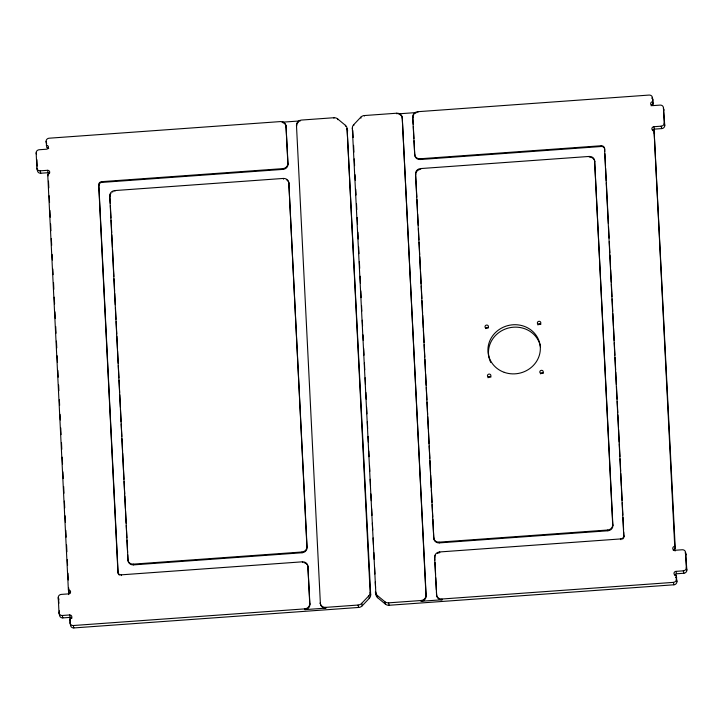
<?xml version="1.0" encoding="UTF-8"?>
<svg xmlns="http://www.w3.org/2000/svg" width="723" height="723" viewBox="0 0 723 723"><rect width="100%" height="100%" fill="white"/><g stroke="black" fill="none" stroke-linecap="round" stroke-linejoin="round"><path stroke-width="1.08" d="M604.799 151.459L604.681 149.209A3.154 2.937 -12.6 0 0 601.4 146.489L420.226 159.512A5.26 4.898 -12.6 0 1 414.74 154.993L412.725 116.981A5.26 4.898 -12.6 0 1 417.713 111.704L649.155 95.065A3.154 2.937 -12.6 0 1 652.444 97.786L652.643 101.699A2.106 1.961 -12.6 0 0 650.646 103.814A2.106 1.961 -12.6 0 0 652.833 105.621L660.171 105.097A3.154 2.937 -12.6 0 1 663.452 107.817L664.211 123.009A3.154 2.937 -12.6 0 1 661.211 126.182L653.881 126.706A2.106 1.961 -12.6 0 0 651.884 128.821A2.106 1.961 -12.6 0 0 654.08 130.628L674.74 546.362A2.106 1.961 -12.6 0 0 672.742 548.477A2.106 1.961 -12.6 0 0 674.939 550.284L682.268 549.76A3.154 2.937 -12.6 0 1 685.558 552.471L686.308 567.672A3.154 2.937 -12.6 0 1 683.316 570.836L675.987 571.369A2.106 1.961 -12.6 0 0 673.99 573.475A2.106 1.961 -12.6 0 0 676.177 575.291L676.909 581.626A3.154 2.937 -12.6 0 1 673.917 584.79L389.137 605.268A5.26 4.898 -12.6 0 1 385.368 604.094L377.614 597.695A5.26 4.898 -12.6 0 1 375.906 594.342L352.327 128.287A5.26 4.898 -12.6 0 1 353.692 124.708L360.75 117.243A5.26 4.898 -12.6 0 1 364.383 115.544L396.773 113.213A5.26 4.898 -12.6 0 1 402.25 117.741L426.145 595.987A5.26 4.898 -12.6 0 1 421.157 601.265L420.994 600.524A5.26 4.898 -12.6 0 0 425.983 595.246L402.25 117.741M320.379 603.597L320.208 602.846A5.26 4.898 -12.6 0 0 325.693 607.374L358.084 605.043A5.26 4.898 -12.6 0 0 361.708 603.344L368.775 595.879A5.26 4.898 -12.6 0 0 370.131 592.3L347.094 128.658A5.26 4.898 -12.6 0 0 345.386 125.305L337.632 118.906A5.26 4.898 -12.6 0 0 333.863 117.732L301.473 120.063A5.26 4.898 -12.6 0 0 296.475 125.341L320.379 603.597A5.26 4.898 -12.6 0 0 325.856 608.115L304.907 609.625L304.745 608.883A5.26 4.898 -12.6 0 0 309.733 603.597L307.89 566.344A5.26 4.898 -12.6 0 0 302.404 561.816L121.229 574.839A3.154 2.937 -12.6 0 1 117.939 572.128L98.699 184.826A3.154 2.937 -12.6 0 1 101.69 181.663L282.865 168.631A5.26 4.898 -12.6 0 0 287.853 163.353L286.01 126.091A5.26 4.898 -12.6 0 0 280.524 121.572L49.083 138.21A3.154 2.937 -12.6 0 0 46.091 141.374L46.823 147.709A2.106 1.961 -12.6 0 1 48.739 148.64M46.281 145.296A2.106 1.961 -12.6 0 1 48.477 147.112A2.106 1.961 -12.6 0 1 46.48 149.218L39.15 149.751A3.154 2.937 -12.6 0 0 36.15 152.915L36.909 168.116A3.154 2.937 -12.6 0 0 40.19 170.827L47.528 170.303A2.106 1.961 -12.6 0 1 49.715 172.11A2.106 1.961 -12.6 0 1 47.718 174.225L68.378 589.959A2.106 1.961 -12.6 0 1 70.574 591.766A2.106 1.961 -12.6 0 1 68.577 593.881L61.247 594.405A3.154 2.937 -12.6 0 0 58.247 597.578L59.006 612.77A3.154 2.937 -12.6 0 0 62.295 615.49L69.625 614.957A2.106 1.961 -12.6 0 1 71.812 616.773A2.106 1.961 -12.6 0 1 69.815 618.879L70.556 625.214A3.154 2.937 -12.6 0 0 73.845 627.935L358.617 607.456A5.26 4.898 -12.6 0 0 362.25 605.757L369.308 598.292A5.26 4.898 -12.6 0 0 370.673 594.713L347.094 128.658M282.783 122.16L300.325 120.904M398.246 113.863L415.788 112.598M36.909 168.116L37.442 170.529A3.154 2.937 -12.6 0 0 40.732 173.24L48.061 172.716A2.106 1.961 -12.6 0 1 49.571 173.186M652.48 130.691A2.106 1.961 -12.6 0 1 654.423 129.119L661.753 128.595A3.154 2.937 -12.6 0 0 664.753 125.422L663.452 107.817M414.577 154.243A5.26 4.898 -12.6 0 0 420.054 158.771L601.229 145.748A3.154 2.937 -12.6 0 1 604.518 148.459L604.681 149.209M119.385 575.074A3.154 2.937 -12.6 0 1 118.111 572.869L98.861 185.576A3.154 2.937 -12.6 0 1 101.853 182.404L283.027 169.381A5.26 4.898 -12.6 0 0 288.025 164.103L286.01 126.091M114.74 190.565L283.353 178.436A5.26 4.898 -12.6 0 1 288.829 182.964L307.076 547.474A5.26 4.898 -12.6 0 1 302.087 552.752L133.475 564.88A5.26 4.898 -12.6 0 1 127.998 560.352L109.751 195.843A5.26 4.898 -12.6 0 1 114.74 190.565L114.912 191.306M420.542 168.576L589.146 156.448A5.26 4.898 -12.6 0 1 594.631 160.976L612.878 525.494A5.26 4.898 -12.6 0 1 607.88 530.772L439.277 542.892A5.26 4.898 -12.6 0 1 433.791 538.364L415.553 173.854A5.26 4.898 -12.6 0 1 420.542 168.576L420.705 169.318M127.826 559.602A5.26 4.898 -12.6 0 0 133.312 564.13L301.916 552.01A5.26 4.898 -12.6 0 0 306.914 546.733L288.829 182.964M433.628 537.623A5.26 4.898 -12.6 0 0 439.105 542.151L607.718 530.022A5.26 4.898 -12.6 0 0 612.706 524.744L594.631 160.976M421.157 601.265L442.105 599.765A5.26 4.898 -12.6 0 1 436.62 595.237L434.604 557.234A5.26 4.898 -12.6 0 1 439.593 551.956L620.768 538.924A3.154 2.937 -12.6 0 0 623.768 535.761L604.518 148.459M59.006 612.77L59.548 615.183A3.154 2.937 -12.6 0 0 62.829 617.903L70.167 617.379A2.106 1.961 -12.6 0 1 71.957 618.138M674.64 575.156A2.106 1.961 -12.6 0 1 676.52 573.782L683.85 573.249A3.154 2.937 -12.6 0 0 686.85 570.086L685.558 552.471M70.014 622.801A3.154 2.937 -12.6 0 0 73.303 625.522L304.745 608.883M375.373 591.92A5.26 4.898 -12.6 0 0 377.072 595.282L384.826 601.681A5.26 4.898 -12.6 0 0 388.603 602.846L420.994 600.524M436.457 594.487A5.26 4.898 -12.6 0 0 441.934 599.015L673.375 582.376A3.154 2.937 -12.6 0 0 676.376 579.213L676.177 575.291M664.211 123.009L664.753 125.422M661.211 126.182L661.753 128.595M652.444 97.786L653.185 104.121A2.106 1.961 -12.6 0 0 651.206 105.874M652.643 101.699L653.185 104.121M653.881 126.706L654.423 129.119M654.08 130.628L675.282 548.775A2.106 1.961 -12.6 0 0 673.303 550.528M601.229 145.748L601.4 146.489M686.308 567.672L686.85 570.086M683.316 570.836L683.85 573.249M589.146 156.448L589.317 157.198M674.74 546.362L675.282 548.775M674.939 550.284L675.101 551.034M675.987 571.369L676.52 573.782M676.376 579.213L676.909 581.626M673.375 582.376L673.917 584.79M623.768 535.761L623.931 536.502A3.154 2.937 -12.6 0 1 623.497 538.147M620.768 538.924L620.94 539.674M612.706 524.744L612.878 525.494M607.718 530.022L607.88 530.772M417.713 111.704L417.876 112.408M412.725 116.981L413.213 124.302M420.054 158.771L420.226 159.512M415.553 173.854L416.837 197.126M396.773 113.213L396.918 113.863M364.383 115.544L364.482 115.996M360.75 117.243L360.949 118.147M353.692 124.708L353.854 125.459M352.327 128.287L352.463 128.893M352.833 130.547L353.204 137.469M439.105 542.151L439.277 542.892M345.386 125.305L345.585 126.209M439.593 551.956L439.765 552.697A5.26 4.898 -12.6 0 0 437.388 553.42M337.632 118.906L337.804 119.657M434.604 557.234L434.875 560.171M441.934 599.015L442.105 599.765M333.863 117.732L333.963 118.183M425.983 595.246L426.145 595.987M296.475 125.341L296.647 126.091A5.26 4.898 -12.6 0 1 298.391 122.142M388.603 602.846L389.137 605.268M287.853 163.353L288.025 164.103M384.826 601.681L385.368 604.094M282.865 168.631L283.027 169.381M377.072 595.282L377.614 597.695M283.353 178.436L283.515 179.187M370.131 592.3L370.673 594.713M368.775 595.879L369.308 598.292M361.708 603.344L362.25 605.757M358.084 605.043L358.617 607.456M325.693 607.374L325.856 608.115M306.914 546.733L307.076 547.474M307.89 566.344L309.905 604.347A5.26 4.898 -12.6 0 1 304.907 609.625M301.916 552.01L302.087 552.752M302.404 561.816L302.576 562.557M309.733 603.597L309.905 604.347M109.751 195.843L110.258 203.344M101.69 181.663L101.853 182.404M98.699 184.826L98.861 185.576M46.091 141.374L46.624 143.787A3.154 2.937 -12.6 0 1 46.624 143.525M47.528 170.303L48.061 172.716M47.718 174.225L48.089 175.879M133.312 564.13L133.475 564.88M36.15 152.915L36.511 154.523M40.19 170.827L40.732 173.24M121.229 574.839L121.401 575.589M117.939 572.128L118.111 572.869M68.378 589.959L68.92 592.372A2.106 1.961 -12.6 0 1 70.429 592.842M68.577 593.881L68.739 594.622M73.303 625.522L73.845 627.935M69.625 614.957L70.167 617.379M69.815 618.879L70.556 625.214M58.247 597.578L58.952 603.244M62.295 615.49L62.829 617.903M604.907 153.71L605.522 166.091M605.639 168.342L606.254 180.732M606.362 182.982L608.377 223.515M608.549 226.886L609.1 238.147M609.272 241.527L609.832 252.788M609.941 255.038L610.555 267.42M610.673 269.67L611.287 282.06M611.396 284.311L612.01 296.692M612.128 298.942L612.743 311.333M612.851 313.583L613.466 325.965M613.583 328.215L614.198 340.605M614.306 342.856L614.921 355.237M615.038 357.487L615.653 369.878M615.761 372.128L616.376 384.509M616.493 386.76L617.108 399.15M617.216 401.401L617.776 412.661M617.894 414.912L618.508 427.293M618.617 429.543L619.231 441.934M619.349 444.184L619.963 456.565M620.072 458.816L620.686 471.206M620.795 473.457L621.419 485.838M621.527 488.088L622.142 500.479M622.25 502.729L622.874 515.11M622.982 517.361L623.597 529.751M623.705 532.001L623.931 536.502M413.321 126.498L413.927 138.554M414.035 140.741L414.74 154.993M416.945 199.376L417.505 210.637M417.677 214.017L418.237 225.278M418.4 228.658L418.96 239.919M419.078 242.169L419.692 254.559M419.801 256.81L420.415 269.2M420.533 271.45L421.148 283.841M421.256 286.091L421.871 298.482M421.988 300.732L422.603 313.122M422.711 315.373L423.326 327.763M423.443 330.013L424.058 342.404M424.166 344.654L424.781 357.045M424.898 359.295L425.513 371.685M425.621 373.936L426.181 385.205M426.299 387.456L426.913 399.846M427.022 402.096L427.636 414.487M427.754 416.737L428.368 429.128M428.477 431.378L429.091 443.768M429.209 446.019L429.824 458.409M429.932 460.659L430.546 473.05M430.664 475.3L431.279 487.691M431.387 489.941L432.002 502.331M432.119 504.582L432.734 516.972M432.842 519.222L433.791 538.364M434.984 562.358L435.589 574.414M435.752 577.704L436.349 589.76M436.457 591.947L436.62 595.237M353.592 145.368L353.936 152.137M354.27 158.897L354.604 165.666M355.056 174.695L355.336 180.334M355.779 189.363L356.059 195.002M356.511 204.022L356.791 209.661M357.18 217.56L357.524 224.329M357.912 232.228L358.247 238.997M358.644 246.895L358.979 253.656M359.367 261.554L359.711 268.323M360.099 276.222L360.434 282.991M360.831 290.89L361.166 297.659M361.554 305.549L361.834 311.188M362.286 320.217L362.566 325.856M363.018 334.885L363.298 340.524M363.687 348.414L364.021 355.183M364.419 363.082L364.754 369.851M365.142 377.749L365.486 384.519M365.874 392.417L366.209 399.177M366.606 407.076L366.941 413.845M367.329 421.744L367.664 428.513M368.061 436.412L368.341 442.051M368.793 451.071L369.073 456.71M369.516 465.739L369.796 471.378M370.194 479.277L370.528 486.046M370.917 493.945L371.251 500.705M371.649 508.603L371.984 515.372M372.381 523.271L372.716 530.04M373.104 537.939L373.439 544.699M373.836 552.598L374.171 559.367M374.568 567.266L374.903 574.035M375.291 581.934L375.571 587.573M375.797 592.083L375.906 594.342M110.366 205.594L110.981 217.984M111.098 220.235L111.713 232.625M111.821 234.876L112.436 247.266M112.553 249.516L113.891 276.548M114.008 278.798L114.623 291.188M114.731 293.439L115.291 304.699M115.463 308.079L116.023 319.34M116.132 321.59L116.746 333.981M116.855 336.231L117.478 348.622M117.587 350.872L118.201 363.262M118.31 365.513L118.933 377.903M119.042 380.153L119.657 392.544M119.765 394.794L120.389 407.185M120.497 409.444L121.112 421.825M121.22 424.085L121.844 436.466M121.952 438.725L122.567 451.107M122.684 453.366L123.967 479.268M124.076 481.518L124.69 493.908M124.808 496.159L125.422 508.549M125.531 510.8L126.154 523.19M126.263 525.44L126.877 537.831M126.986 540.081L127.609 552.471M127.718 554.722L127.998 560.352M48.486 181.148L48.821 187.908M49.209 195.788L49.544 202.548M49.941 210.438L50.276 217.198M50.61 223.958L50.944 230.718M51.342 238.599L51.676 245.359M52.119 254.379L52.399 260.009M52.851 269.019L53.131 274.659M53.52 282.539L53.854 289.299M54.252 297.189L54.587 303.949M54.975 311.839L55.319 318.599M55.707 326.48L56.042 333.24M56.43 341.129L56.774 347.89M57.162 355.779L57.497 362.539M57.894 370.42L58.229 377.18M58.617 385.07L58.897 390.7M59.349 399.711L59.629 405.35M60.072 414.36L60.352 419.991M60.75 427.88L61.084 434.64M61.473 442.53L61.807 449.29M62.205 457.171L62.54 463.931M62.928 471.821L63.263 478.581M63.66 486.471L63.995 493.231M64.383 501.111L64.718 507.871M65.115 515.761L65.45 522.521M65.838 530.402L66.182 537.162M66.57 545.052L66.905 551.812M67.293 559.701L67.573 565.332M67.971 573.222L68.305 579.982M68.694 587.862L68.92 592.372M36.909 159.675L37.225 166.182M37.334 168.36L37.442 170.529M59.331 610.845L59.548 615.183M590.275 157.207A5.26 4.898 -12.6 0 1 594.794 161.726M412.887 117.732A5.26 4.898 -12.6 0 1 413.908 114.559M415.508 113.168A5.26 4.898 -12.6 0 1 415.969 112.933M399.367 114.333A5.26 4.898 -12.6 0 1 402.422 118.482M415.716 174.595A5.26 4.898 -12.6 0 1 419.756 169.471M654.622 133.041A2.106 1.961 -12.6 0 1 654.035 133.005M651.712 97.994A3.154 2.937 -12.6 0 1 652.986 100.199M663.407 108.658A3.154 2.937 -12.6 0 1 663.994 110.23M676.719 577.704A2.106 1.961 -12.6 0 1 675.553 577.469M434.767 557.975A5.26 4.898 -12.6 0 1 435.49 555.237M685.07 552.878A3.154 2.937 -12.6 0 1 686.091 554.884M622.883 538.87A3.154 2.937 -12.6 0 1 622.63 539.069M490.772 362.485A26.29 24.501 -12.6 0 1 507.04 328.423A26.29 24.501 -12.6 0 1 540.515 346.886M485.63 328.604A1.735 1.618 -12.6 0 1 488.432 327.853M488.025 377.786A1.735 1.618 -12.6 0 1 490.998 376.99M540.433 373.863A1.735 1.618 -12.6 0 1 543.362 373.231M537.948 324.998A1.735 1.618 -12.6 0 1 540.921 324.202M304.022 562.648A5.26 4.898 -12.6 0 1 308.052 567.085M58.789 599.991A3.154 2.937 -12.6 0 1 58.961 598.888M109.914 196.584A5.26 4.898 -12.6 0 1 110.935 193.412M112.535 192.029A5.26 4.898 -12.6 0 1 113.005 191.785M282.142 122.404A5.26 4.898 -12.6 0 1 286.172 126.841M286.877 180.045A5.26 4.898 -12.6 0 1 289.001 183.714M346.66 128.477A5.26 4.898 -12.6 0 1 347.627 131.08M504.238 372.336A26.29 24.501 -12.6 0 0 540.099 345.223A26.29 24.501 -12.6 0 0 498.057 330.339A26.29 24.501 -12.6 0 0 504.238 372.336M486.073 328.188A1.735 1.618 -12.6 0 0 488.441 326.398A1.735 1.618 -12.6 0 0 485.666 325.422A1.735 1.618 -12.6 0 0 486.073 328.188M488.513 377.216A1.735 1.618 -12.6 0 0 490.881 375.427A1.735 1.618 -12.6 0 0 488.106 374.442A1.735 1.618 -12.6 0 0 488.513 377.216M540.876 373.448A1.735 1.618 -12.6 0 0 543.244 371.658A1.735 1.618 -12.6 0 0 540.47 370.682A1.735 1.618 -12.6 0 0 540.876 373.448M538.436 324.428A1.735 1.618 -12.6 0 0 540.804 322.639A1.735 1.618 -12.6 0 0 538.029 321.654A1.735 1.618 -12.6 0 0 538.436 324.428"/></g></svg>
